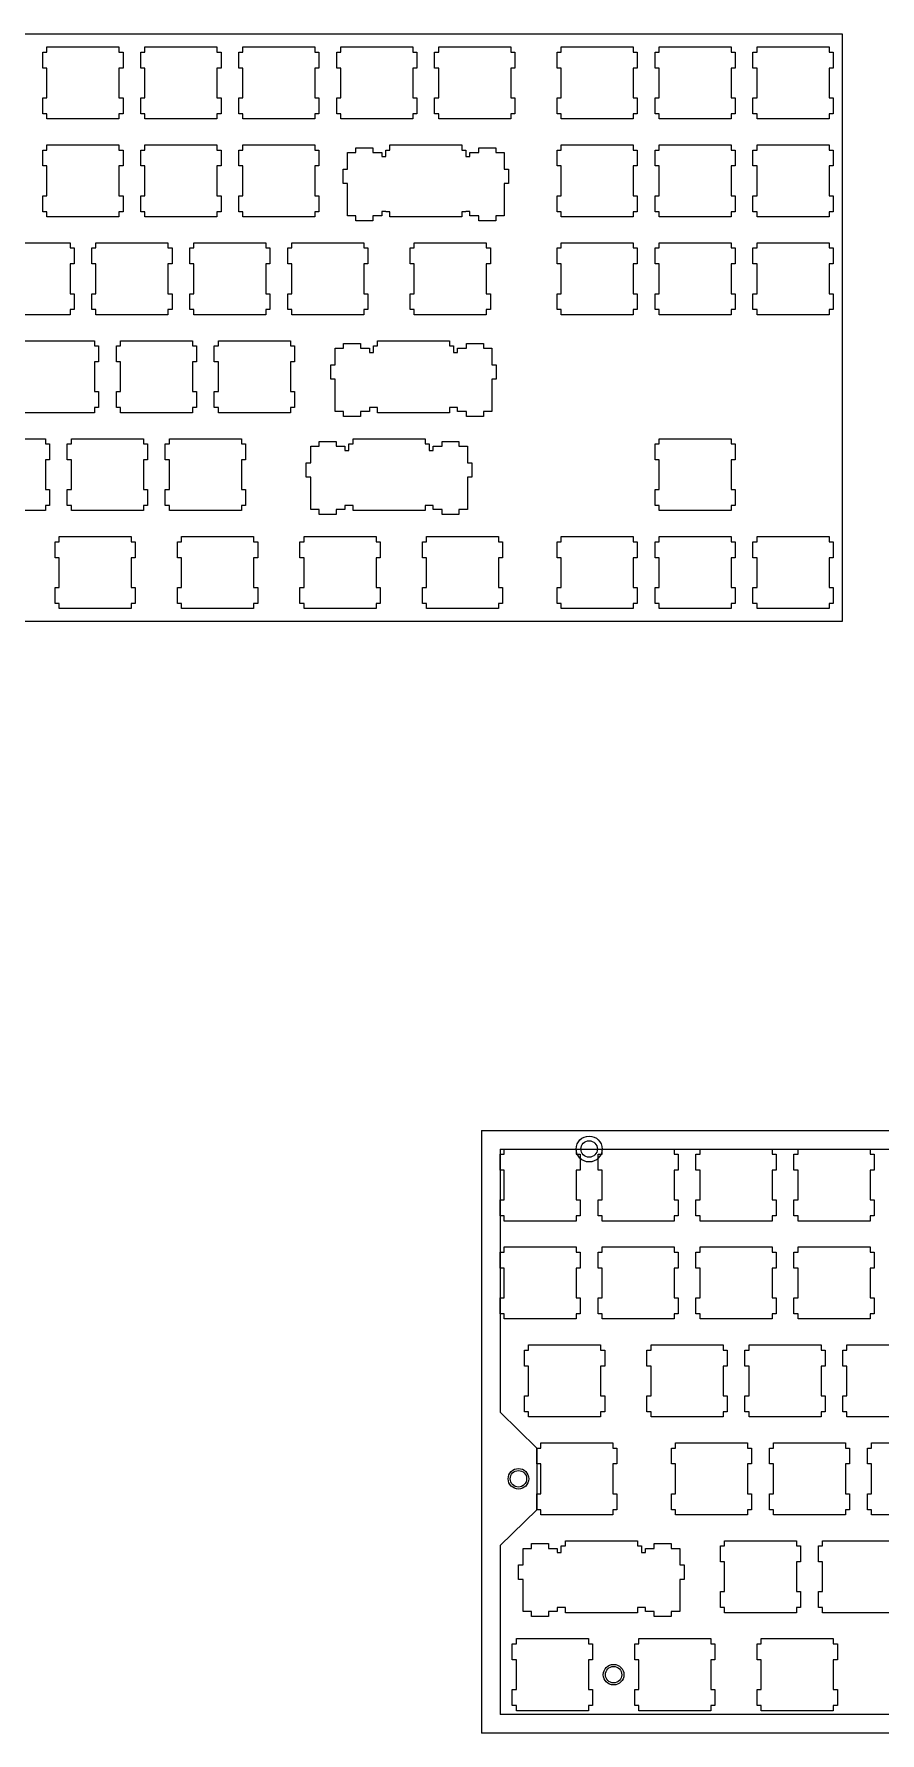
# Model space of a CAD drawing. Extents: x -658 to 1358, y -381 to 599.
# Drawn here: x 707.5 to 872.1, y 0.9 to 331.5 of the extents above; entities that cross this region are included whole.
import ezdxf

# ---------------------------------------------------------------- set-up
doc = ezdxf.new("R2010")
doc.units = 0
doc.header["$MEASUREMENT"] = 0

msp = doc.modelspace()

# ---------------------------------------------------------------- linework, layer by layer
at = {"color": 0}
for p, q in [((517.05, 331.46), (864.71, 331.46)), ((864.71, 331.46), (864.71, 217.16)), ((709.27, 324.83), (709.27, 327.93)), ((709.27, 327.93), (710.07, 327.93)), ((710.07, 327.93), (710.07, 328.93)), ((710.07, 328.93), (724.07, 328.93)), ((724.07, 328.93), (724.07, 327.93)), ((724.07, 327.93), (724.87, 327.93)), ((724.87, 327.93), (724.87, 324.83)), ((728.32, 324.83), (728.32, 327.93)), ((728.32, 327.93), (729.12, 327.93)), ((729.12, 327.93), (729.12, 328.93)), ((729.12, 328.93), (743.12, 328.93)), ((743.12, 328.93), (743.12, 327.93)), ((743.12, 327.93), (743.92, 327.93)), ((743.92, 327.93), (743.92, 324.83)), ((747.37, 324.83), (747.37, 327.93)), ((747.37, 327.93), (748.17, 327.93)), ((748.17, 327.93), (748.17, 328.93)), ((748.17, 328.93), (762.17, 328.93)), ((762.17, 328.93), (762.17, 327.93)), ((762.17, 327.93), (762.97, 327.93)), ((762.97, 327.93), (762.97, 324.83)), ((766.42, 324.83), (766.42, 327.93)), ((766.42, 327.93), (767.22, 327.93)), ((767.22, 327.93), (767.22, 328.93)), ((767.22, 328.93), (781.22, 328.93)), ((781.22, 328.93), (781.22, 327.93)), ((781.22, 327.93), (782.02, 327.93)), ((782.02, 327.93), (782.02, 324.83)), ((785.47, 324.83), (785.47, 327.93)), ((785.47, 327.93), (786.27, 327.93)), ((786.27, 327.93), (786.27, 328.93)), ((786.27, 328.93), (800.27, 328.93)), ((800.27, 328.93), (800.27, 327.93)), ((800.27, 327.93), (801.07, 327.93)), ((801.07, 327.93), (801.07, 324.83)), ((809.28, 324.83), (809.28, 327.93)), ((809.28, 327.93), (810.08, 327.93)), ((810.08, 327.93), (810.08, 328.93)), ((810.08, 328.93), (824.08, 328.93)), ((824.08, 328.93), (824.08, 327.93)), ((824.08, 327.93), (824.88, 327.93)), ((824.88, 327.93), (824.88, 324.83)), ((828.33, 324.83), (828.33, 327.93)), ((828.33, 327.93), (829.13, 327.93)), ((829.13, 327.93), (829.13, 328.93)), ((829.13, 328.93), (843.13, 328.93)), ((843.13, 328.93), (843.13, 327.93)), ((843.13, 327.93), (843.93, 327.93)), ((843.93, 327.93), (843.93, 324.83)), ((847.38, 324.83), (847.38, 327.93)), ((847.38, 327.93), (848.18, 327.93)), ((848.18, 327.93), (848.18, 328.93)), ((848.18, 328.93), (862.18, 328.93)), ((862.18, 328.93), (862.18, 327.93)), ((862.18, 327.93), (862.98, 327.93)), ((862.98, 327.93), (862.98, 324.83)), ((710.07, 324.83), (709.27, 324.83)), ((710.07, 319.03), (710.07, 324.83)), ((724.87, 324.83), (724.07, 324.83)), ((724.07, 324.83), (724.07, 319.03)), ((729.12, 324.83), (728.32, 324.83)), ((729.12, 319.03), (729.12, 324.83)), ((743.92, 324.83), (743.12, 324.83)), ((743.12, 324.83), (743.12, 319.03)), ((748.17, 324.83), (747.37, 324.83)), ((748.17, 319.03), (748.17, 324.83)), ((762.97, 324.83), (762.17, 324.83)), ((762.17, 324.83), (762.17, 319.03)), ((767.22, 324.83), (766.42, 324.83)), ((767.22, 319.03), (767.22, 324.83)), ((782.02, 324.83), (781.22, 324.83)), ((781.22, 324.83), (781.22, 319.03)), ((786.27, 324.83), (785.47, 324.83)), ((786.27, 319.03), (786.27, 324.83)), ((801.07, 324.83), (800.27, 324.83)), ((800.27, 324.83), (800.27, 319.03)), ((810.08, 324.83), (809.28, 324.83)), ((810.08, 319.03), (810.08, 324.83)), ((824.88, 324.83), (824.08, 324.83)), ((824.08, 324.83), (824.08, 319.03)), ((829.13, 324.83), (828.33, 324.83)), ((829.13, 319.03), (829.13, 324.83)), ((843.93, 324.83), (843.13, 324.83)), ((843.13, 324.83), (843.13, 319.03)), ((848.18, 324.83), (847.38, 324.83)), ((848.18, 319.03), (848.18, 324.83)), ((862.98, 324.83), (862.18, 324.83)), ((862.18, 324.83), (862.18, 319.03)), ((709.27, 315.93), (709.27, 319.03)), ((709.27, 319.03), (710.07, 319.03)), ((724.07, 319.03), (724.87, 319.03)), ((724.87, 319.03), (724.87, 315.93)), ((728.32, 315.93), (728.32, 319.03)), ((728.32, 319.03), (729.12, 319.03)), ((743.12, 319.03), (743.92, 319.03)), ((743.92, 319.03), (743.92, 315.93)), ((747.37, 315.93), (747.37, 319.03)), ((747.37, 319.03), (748.17, 319.03)), ((762.17, 319.03), (762.97, 319.03)), ((762.97, 319.03), (762.97, 315.93)), ((766.42, 315.93), (766.42, 319.03)), ((766.42, 319.03), (767.22, 319.03)), ((781.22, 319.03), (782.02, 319.03)), ((782.02, 319.03), (782.02, 315.93)), ((785.47, 315.93), (785.47, 319.03)), ((785.47, 319.03), (786.27, 319.03)), ((800.27, 319.03), (801.07, 319.03)), ((801.07, 319.03), (801.07, 315.93)), ((809.28, 315.93), (809.28, 319.03)), ((809.28, 319.03), (810.08, 319.03)), ((824.08, 319.03), (824.88, 319.03)), ((824.88, 319.03), (824.88, 315.93)), ((828.33, 315.93), (828.33, 319.03)), ((828.33, 319.03), (829.13, 319.03)), ((843.13, 319.03), (843.93, 319.03)), ((843.93, 319.03), (843.93, 315.93)), ((847.38, 315.93), (847.38, 319.03)), ((847.38, 319.03), (848.18, 319.03)), ((862.18, 319.03), (862.98, 319.03)), ((862.98, 319.03), (862.98, 315.93)), ((710.07, 315.93), (709.27, 315.93)), ((710.07, 314.93), (710.07, 315.93)), ((724.07, 314.93), (710.07, 314.93)), ((724.07, 315.93), (724.07, 314.93)), ((724.87, 315.93), (724.07, 315.93)), ((729.12, 315.93), (728.32, 315.93)), ((729.12, 314.93), (729.12, 315.93)), ((743.12, 314.93), (729.12, 314.93)), ((743.12, 315.93), (743.12, 314.93)), ((743.92, 315.93), (743.12, 315.93)), ((748.17, 315.93), (747.37, 315.93)), ((748.17, 314.93), (748.17, 315.93)), ((762.17, 314.93), (748.17, 314.93)), ((762.17, 315.93), (762.17, 314.93)), ((762.97, 315.93), (762.17, 315.93)), ((767.22, 315.93), (766.42, 315.93)), ((767.22, 314.93), (767.22, 315.93)), ((781.22, 314.93), (767.22, 314.93)), ((781.22, 315.93), (781.22, 314.93)), ((782.02, 315.93), (781.22, 315.93)), ((786.27, 315.93), (785.47, 315.93)), ((786.27, 314.93), (786.27, 315.93)), ((800.27, 314.93), (786.27, 314.93)), ((800.27, 315.93), (800.27, 314.93)), ((801.07, 315.93), (800.27, 315.93)), ((810.08, 315.93), (809.28, 315.93)), ((810.08, 314.93), (810.08, 315.93)), ((824.08, 314.93), (810.08, 314.93)), ((824.08, 315.93), (824.08, 314.93)), ((824.88, 315.93), (824.08, 315.93)), ((829.13, 315.93), (828.33, 315.93)), ((829.13, 314.93), (829.13, 315.93)), ((843.13, 314.93), (829.13, 314.93)), ((843.13, 315.93), (843.13, 314.93)), ((843.93, 315.93), (843.13, 315.93)), ((848.18, 315.93), (847.38, 315.93)), ((848.18, 314.93), (848.18, 315.93)), ((862.18, 314.93), (848.18, 314.93)), ((862.18, 315.93), (862.18, 314.93)), ((862.98, 315.93), (862.18, 315.93)), ((709.27, 305.78), (709.27, 308.88)), ((709.27, 308.88), (710.07, 308.88)), ((710.07, 308.88), (710.07, 309.88)), ((710.07, 309.88), (724.07, 309.88)), ((724.07, 309.88), (724.07, 308.88)), ((724.07, 308.88), (724.87, 308.88)), ((724.87, 308.88), (724.87, 305.78)), ((728.32, 305.78), (728.32, 308.88)), ((728.32, 308.88), (729.12, 308.88)), ((729.12, 308.88), (729.12, 309.88)), ((729.12, 309.88), (743.12, 309.88)), ((743.12, 309.88), (743.12, 308.88)), ((743.12, 308.88), (743.92, 308.88)), ((743.92, 308.88), (743.92, 305.78)), ((747.37, 305.78), (747.37, 308.88)), ((747.37, 308.88), (748.17, 308.88)), ((748.17, 308.88), (748.17, 309.88)), ((748.17, 309.88), (762.17, 309.88)), ((762.17, 309.88), (762.17, 308.88)), ((762.17, 308.88), (762.97, 308.88)), ((762.97, 308.88), (762.97, 305.78)), ((768.52, 305.18), (768.52, 308.41)), ((768.52, 308.41), (770.15, 308.41)), ((770.15, 308.41), (770.15, 309.33)), ((770.15, 309.33), (773.45, 309.33)), ((773.45, 309.33), (773.45, 308.41)), ((773.45, 308.41), (775.17, 308.41)), ((775.17, 308.41), (775.17, 307.61)), ((775.17, 307.61), (775.95, 307.61)), ((775.95, 307.61), (775.95, 308.88)), ((775.95, 308.88), (776.74, 308.88)), ((776.74, 308.88), (776.74, 309.88)), ((776.74, 309.88), (790.75, 309.88)), ((790.75, 309.88), (790.75, 308.88)), ((790.75, 308.88), (791.54, 308.88)), ((791.54, 308.88), (791.54, 307.61)), ((791.54, 307.61), (792.32, 307.61)), ((792.32, 307.61), (792.32, 308.41)), ((792.32, 308.41), (794.04, 308.41)), ((794.04, 308.41), (794.04, 309.33)), ((794.04, 309.33), (797.34, 309.33)), ((797.34, 309.33), (797.34, 308.41)), ((797.34, 308.41), (798.97, 308.41)), ((798.97, 308.41), (798.97, 305.18)), ((809.28, 305.78), (809.28, 308.88)), ((809.28, 308.88), (810.08, 308.88)), ((810.08, 308.88), (810.08, 309.88)), ((810.08, 309.88), (824.08, 309.88)), ((824.08, 309.88), (824.08, 308.88)), ((824.08, 308.88), (824.88, 308.88)), ((824.88, 308.88), (824.88, 305.78)), ((828.33, 305.78), (828.33, 308.88)), ((828.33, 308.88), (829.13, 308.88)), ((829.13, 308.88), (829.13, 309.88)), ((829.13, 309.88), (843.13, 309.88)), ((843.13, 309.88), (843.13, 308.88)), ((843.13, 308.88), (843.93, 308.88)), ((843.93, 308.88), (843.93, 305.78)), ((847.38, 305.78), (847.38, 308.88)), ((847.38, 308.88), (848.18, 308.88)), ((848.18, 308.88), (848.18, 309.88)), ((848.18, 309.88), (862.18, 309.88)), ((862.18, 309.88), (862.18, 308.88)), ((862.18, 308.88), (862.98, 308.88)), ((862.98, 308.88), (862.98, 305.78)), ((710.07, 305.78), (709.27, 305.78)), ((710.07, 299.98), (710.07, 305.78)), ((724.87, 305.78), (724.07, 305.78)), ((724.07, 305.78), (724.07, 299.98)), ((729.12, 305.78), (728.32, 305.78)), ((729.12, 299.98), (729.12, 305.78)), ((743.92, 305.78), (743.12, 305.78)), ((743.12, 305.78), (743.12, 299.98)), ((748.17, 305.78), (747.37, 305.78)), ((748.17, 299.98), (748.17, 305.78)), ((762.97, 305.78), (762.17, 305.78)), ((762.17, 305.78), (762.17, 299.98)), ((767.65, 302.38), (767.65, 305.18)), ((767.65, 305.18), (768.52, 305.18)), ((798.97, 305.18), (799.84, 305.18)), ((799.84, 305.18), (799.84, 302.38)), ((810.08, 305.78), (809.28, 305.78)), ((810.08, 299.98), (810.08, 305.78)), ((824.88, 305.78), (824.08, 305.78)), ((824.08, 305.78), (824.08, 299.98)), ((829.13, 305.78), (828.33, 305.78)), ((829.13, 299.98), (829.13, 305.78)), ((843.93, 305.78), (843.13, 305.78)), ((843.13, 305.78), (843.13, 299.98)), ((848.18, 305.78), (847.38, 305.78)), ((848.18, 299.98), (848.18, 305.78)), ((862.98, 305.78), (862.18, 305.78)), ((862.18, 305.78), (862.18, 299.98)), ((768.52, 302.38), (767.65, 302.38)), ((768.52, 296.11), (768.52, 302.38)), ((798.97, 302.38), (798.97, 296.11)), ((799.84, 302.38), (798.97, 302.38)), ((709.27, 296.88), (709.27, 299.98)), ((709.27, 299.98), (710.07, 299.98)), ((724.07, 299.98), (724.87, 299.98)), ((724.87, 299.98), (724.87, 296.88)), ((728.32, 296.88), (728.32, 299.98)), ((728.32, 299.98), (729.12, 299.98)), ((743.12, 299.98), (743.92, 299.98)), ((743.92, 299.98), (743.92, 296.88)), ((747.37, 296.88), (747.37, 299.98)), ((747.37, 299.98), (748.17, 299.98)), ((762.17, 299.98), (762.97, 299.98)), ((762.97, 299.98), (762.97, 296.88)), ((809.28, 296.88), (809.28, 299.98)), ((809.28, 299.98), (810.08, 299.98)), ((824.08, 299.98), (824.88, 299.98)), ((824.88, 299.98), (824.88, 296.88)), ((828.33, 296.88), (828.33, 299.98)), ((828.33, 299.98), (829.13, 299.98)), ((843.13, 299.98), (843.93, 299.98)), ((843.93, 299.98), (843.93, 296.88)), ((847.38, 296.88), (847.38, 299.98)), ((847.38, 299.98), (848.18, 299.98)), ((862.18, 299.98), (862.98, 299.98)), ((862.98, 299.98), (862.98, 296.88)), ((710.07, 296.88), (709.27, 296.88)), ((710.07, 295.88), (710.07, 296.88)), ((724.07, 295.88), (710.07, 295.88)), ((724.07, 296.88), (724.07, 295.88)), ((724.87, 296.88), (724.07, 296.88)), ((729.12, 296.88), (728.32, 296.88)), ((729.12, 295.88), (729.12, 296.88)), ((743.12, 295.88), (729.12, 295.88)), ((743.12, 296.88), (743.12, 295.88)), ((743.92, 296.88), (743.12, 296.88)), ((748.17, 296.88), (747.37, 296.88)), ((748.17, 295.88), (748.17, 296.88)), ((762.17, 295.88), (748.17, 295.88)), ((762.17, 296.88), (762.17, 295.88)), ((762.97, 296.88), (762.17, 296.88)), ((770.15, 296.11), (768.52, 296.11)), ((770.15, 295.13), (770.15, 296.11)), ((773.45, 295.13), (770.15, 295.13)), ((775.17, 296.11), (773.45, 296.11)), ((773.45, 296.11), (773.45, 295.13)), ((775.95, 296.91), (775.17, 296.91)), ((775.17, 296.91), (775.17, 296.11)), ((775.95, 296.88), (775.95, 296.91)), ((776.74, 296.88), (775.95, 296.88)), ((776.74, 295.88), (776.74, 296.88)), ((790.75, 295.88), (776.74, 295.88)), ((791.54, 296.88), (790.75, 296.88)), ((790.75, 296.88), (790.75, 295.88)), ((792.32, 296.91), (791.54, 296.91)), ((791.54, 296.91), (791.54, 296.88)), ((792.32, 296.11), (792.32, 296.91)), ((794.04, 296.11), (792.32, 296.11)), ((794.04, 295.13), (794.04, 296.11)), ((797.34, 295.13), (794.04, 295.13)), ((798.97, 296.11), (797.34, 296.11)), ((797.34, 296.11), (797.34, 295.13)), ((810.08, 296.88), (809.28, 296.88)), ((810.08, 295.88), (810.08, 296.88)), ((824.08, 295.88), (810.08, 295.88)), ((824.08, 296.88), (824.08, 295.88)), ((824.88, 296.88), (824.08, 296.88)), ((829.13, 296.88), (828.33, 296.88)), ((829.13, 295.88), (829.13, 296.88)), ((843.13, 295.88), (829.13, 295.88)), ((843.13, 296.88), (843.13, 295.88)), ((843.93, 296.88), (843.13, 296.88)), ((848.18, 296.88), (847.38, 296.88)), ((848.18, 295.88), (848.18, 296.88)), ((862.18, 295.88), (848.18, 295.88)), ((862.18, 296.88), (862.18, 295.88)), ((862.98, 296.88), (862.18, 296.88)), ((700.54, 290.83), (714.55, 290.83)), ((714.55, 290.83), (714.55, 289.83)), ((714.55, 289.83), (715.34, 289.83)), ((715.34, 289.83), (715.34, 286.73)), ((718.8, 286.73), (718.8, 289.83)), ((718.8, 289.83), (719.59, 289.83)), ((719.59, 289.83), (719.59, 290.83)), ((719.59, 290.83), (733.6, 290.83)), ((733.6, 290.83), (733.6, 289.83)), ((733.6, 289.83), (734.39, 289.83)), ((734.39, 289.83), (734.39, 286.73)), ((737.85, 286.73), (737.85, 289.83)), ((737.85, 289.83), (738.64, 289.83)), ((738.64, 289.83), (738.64, 290.83)), ((738.64, 290.83), (752.65, 290.83)), ((752.65, 290.83), (752.65, 289.83)), ((752.65, 289.83), (753.44, 289.83)), ((753.44, 289.83), (753.44, 286.73)), ((756.9, 286.73), (756.9, 289.83)), ((756.9, 289.83), (757.69, 289.83)), ((757.69, 289.83), (757.69, 290.83)), ((757.69, 290.83), (771.7, 290.83)), ((771.7, 290.83), (771.7, 289.83)), ((771.7, 289.83), (772.49, 289.83)), ((772.49, 289.83), (772.49, 286.73)), ((780.71, 286.73), (780.71, 289.83)), ((780.71, 289.83), (781.51, 289.83)), ((781.51, 289.83), (781.51, 290.83)), ((781.51, 290.83), (795.51, 290.83)), ((795.51, 290.83), (795.51, 289.83)), ((795.51, 289.83), (796.31, 289.83)), ((796.31, 289.83), (796.31, 286.73)), ((809.28, 286.73), (809.28, 289.83)), ((809.28, 289.83), (810.08, 289.83)), ((810.08, 289.83), (810.08, 290.83)), ((810.08, 290.83), (824.08, 290.83)), ((824.08, 290.83), (824.08, 289.83)), ((824.08, 289.83), (824.88, 289.83)), ((824.88, 289.83), (824.88, 286.73)), ((828.33, 286.73), (828.33, 289.83)), ((828.33, 289.83), (829.13, 289.83)), ((829.13, 289.83), (829.13, 290.83)), ((829.13, 290.83), (843.13, 290.83)), ((843.13, 290.83), (843.13, 289.83)), ((843.13, 289.83), (843.93, 289.83)), ((843.93, 289.83), (843.93, 286.73)), ((847.38, 286.73), (847.38, 289.83)), ((847.38, 289.83), (848.18, 289.83)), ((848.18, 289.83), (848.18, 290.83)), ((848.18, 290.83), (862.18, 290.83)), ((862.18, 290.83), (862.18, 289.83)), ((862.18, 289.83), (862.98, 289.83)), ((862.98, 289.83), (862.98, 286.73)), ((715.34, 286.73), (714.55, 286.73)), ((714.55, 286.73), (714.55, 280.93)), ((719.59, 286.73), (718.8, 286.73)), ((719.59, 280.93), (719.59, 286.73)), ((734.39, 286.73), (733.6, 286.73)), ((733.6, 286.73), (733.6, 280.93)), ((738.64, 286.73), (737.85, 286.73)), ((738.64, 280.93), (738.64, 286.73)), ((753.44, 286.73), (752.65, 286.73)), ((752.65, 286.73), (752.65, 280.93)), ((757.69, 286.73), (756.9, 286.73)), ((757.69, 280.93), (757.69, 286.73)), ((772.49, 286.73), (771.7, 286.73)), ((771.7, 286.73), (771.7, 280.93)), ((781.51, 286.73), (780.71, 286.73)), ((781.51, 280.93), (781.51, 286.73)), ((796.31, 286.73), (795.51, 286.73)), ((795.51, 286.73), (795.51, 280.93)), ((810.08, 286.73), (809.28, 286.73)), ((810.08, 280.93), (810.08, 286.73)), ((824.88, 286.73), (824.08, 286.73)), ((824.08, 286.73), (824.08, 280.93)), ((829.13, 286.73), (828.33, 286.73)), ((829.13, 280.93), (829.13, 286.73)), ((843.93, 286.73), (843.13, 286.73)), ((843.13, 286.73), (843.13, 280.93)), ((848.18, 286.73), (847.38, 286.73)), ((848.18, 280.93), (848.18, 286.73)), ((862.98, 286.73), (862.18, 286.73)), ((862.18, 286.73), (862.18, 280.93)), ((714.55, 280.93), (715.34, 280.93)), ((714.55, 277.83), (714.55, 276.83)), ((715.34, 277.83), (714.55, 277.83)), ((715.34, 280.93), (715.34, 277.83)), ((718.8, 277.83), (718.8, 280.93)), ((718.8, 280.93), (719.59, 280.93)), ((719.59, 277.83), (718.8, 277.83)), ((719.59, 276.83), (719.59, 277.83)), ((733.6, 280.93), (734.39, 280.93)), ((733.6, 277.83), (733.6, 276.83)), ((734.39, 277.83), (733.6, 277.83)), ((734.39, 280.93), (734.39, 277.83)), ((737.85, 277.83), (737.85, 280.93)), ((737.85, 280.93), (738.64, 280.93)), ((738.64, 277.83), (737.85, 277.83)), ((738.64, 276.83), (738.64, 277.83)), ((752.65, 280.93), (753.44, 280.93)), ((752.65, 277.83), (752.65, 276.83)), ((753.44, 277.83), (752.65, 277.83)), ((753.44, 280.93), (753.44, 277.83)), ((756.9, 277.83), (756.9, 280.93)), ((756.9, 280.93), (757.69, 280.93)), ((757.69, 277.83), (756.9, 277.83)), ((757.69, 276.83), (757.69, 277.83)), ((771.7, 280.93), (772.49, 280.93)), ((771.7, 277.83), (771.7, 276.83)), ((772.49, 277.83), (771.7, 277.83)), ((772.49, 280.93), (772.49, 277.83)), ((780.71, 277.83), (780.71, 280.93)), ((780.71, 280.93), (781.51, 280.93)), ((781.51, 277.83), (780.71, 277.83)), ((781.51, 276.83), (781.51, 277.83)), ((795.51, 280.93), (796.31, 280.93)), ((795.51, 277.83), (795.51, 276.83)), ((796.31, 277.83), (795.51, 277.83)), ((796.31, 280.93), (796.31, 277.83)), ((809.28, 277.83), (809.28, 280.93)), ((809.28, 280.93), (810.08, 280.93)), ((810.08, 277.83), (809.28, 277.83)), ((810.08, 276.83), (810.08, 277.83)), ((824.08, 280.93), (824.88, 280.93)), ((824.08, 277.83), (824.08, 276.83)), ((824.88, 277.83), (824.08, 277.83)), ((824.88, 280.93), (824.88, 277.83)), ((828.33, 277.83), (828.33, 280.93)), ((828.33, 280.93), (829.13, 280.93)), ((829.13, 277.83), (828.33, 277.83)), ((829.13, 276.83), (829.13, 277.83)), ((843.13, 280.93), (843.93, 280.93)), ((843.13, 277.83), (843.13, 276.83)), ((843.93, 277.83), (843.13, 277.83)), ((843.93, 280.93), (843.93, 277.83)), ((847.38, 277.83), (847.38, 280.93)), ((847.38, 280.93), (848.18, 280.93)), ((848.18, 277.83), (847.38, 277.83)), ((848.18, 276.83), (848.18, 277.83)), ((862.18, 280.93), (862.98, 280.93)), ((862.18, 277.83), (862.18, 276.83)), ((862.98, 277.83), (862.18, 277.83)), ((862.98, 280.93), (862.98, 277.83)), ((714.55, 276.83), (700.54, 276.83)), ((733.6, 276.83), (719.59, 276.83)), ((752.65, 276.83), (738.64, 276.83)), ((771.7, 276.83), (757.69, 276.83)), ((795.51, 276.83), (781.51, 276.83)), ((824.08, 276.83), (810.08, 276.83)), ((843.13, 276.83), (829.13, 276.83)), ((862.18, 276.83), (848.18, 276.83)), ((705.31, 271.78), (719.31, 271.78)), ((719.31, 271.78), (719.31, 270.78)), ((724.36, 270.78), (724.36, 271.78)), ((724.36, 271.78), (738.36, 271.78)), ((738.36, 271.78), (738.36, 270.78)), ((743.41, 270.78), (743.41, 271.78)), ((743.41, 271.78), (757.41, 271.78)), ((757.41, 271.78), (757.41, 270.78)), ((767.76, 270.31), (767.76, 271.23)), ((767.76, 271.23), (771.06, 271.23)), ((771.06, 271.23), (771.06, 270.31)), ((774.36, 270.78), (774.36, 271.78)), ((774.36, 271.78), (788.36, 271.78)), ((788.36, 271.78), (788.36, 270.78)), ((791.66, 270.31), (791.66, 271.23)), ((791.66, 271.23), (794.96, 271.23)), ((794.96, 271.23), (794.96, 270.31)), ((719.31, 270.78), (720.11, 270.78)), ((720.11, 270.78), (720.11, 267.68)), ((723.56, 267.68), (723.56, 270.78)), ((723.56, 270.78), (724.36, 270.78)), ((738.36, 270.78), (739.16, 270.78)), ((739.16, 270.78), (739.16, 267.68)), ((742.61, 267.68), (742.61, 270.78)), ((742.61, 270.78), (743.41, 270.78)), ((757.41, 270.78), (758.21, 270.78)), ((758.21, 270.78), (758.21, 267.68)), ((766.14, 267.08), (766.14, 270.31)), ((766.14, 270.31), (767.76, 270.31)), ((771.06, 270.31), (772.79, 270.31)), ((772.79, 270.31), (772.79, 269.51)), ((772.79, 269.51), (773.56, 269.51)), ((773.56, 269.51), (773.56, 270.78)), ((773.56, 270.78), (774.36, 270.78)), ((788.36, 270.78), (789.16, 270.78)), ((789.16, 270.78), (789.16, 269.51)), ((789.16, 269.51), (789.94, 269.51)), ((789.94, 269.51), (789.94, 270.31)), ((789.94, 270.31), (791.66, 270.31)), ((794.96, 270.31), (796.59, 270.31)), ((796.59, 270.31), (796.59, 267.08)), ((720.11, 267.68), (719.31, 267.68)), ((719.31, 267.68), (719.31, 261.88)), ((724.36, 267.68), (723.56, 267.68)), ((724.36, 261.88), (724.36, 267.68)), ((739.16, 267.68), (738.36, 267.68)), ((738.36, 267.68), (738.36, 261.88)), ((743.41, 267.68), (742.61, 267.68)), ((743.41, 261.88), (743.41, 267.68)), ((758.21, 267.68), (757.41, 267.68)), ((757.41, 267.68), (757.41, 261.88)), ((765.26, 264.28), (765.26, 267.08)), ((765.26, 267.08), (766.14, 267.08)), ((796.59, 267.08), (797.46, 267.08)), ((797.46, 267.08), (797.46, 264.28)), ((719.31, 261.88), (720.11, 261.88)), ((720.11, 261.88), (720.11, 258.78)), ((723.56, 258.78), (723.56, 261.88)), ((723.56, 261.88), (724.36, 261.88)), ((738.36, 261.88), (739.16, 261.88)), ((739.16, 261.88), (739.16, 258.78)), ((742.61, 258.78), (742.61, 261.88)), ((742.61, 261.88), (743.41, 261.88)), ((757.41, 261.88), (758.21, 261.88)), ((758.21, 261.88), (758.21, 258.78)), ((766.14, 264.28), (765.26, 264.28)), ((766.14, 258.01), (766.14, 264.28)), ((796.59, 264.28), (796.59, 258.01)), ((797.46, 264.28), (796.59, 264.28)), ((719.31, 258.78), (719.31, 257.78)), ((720.11, 258.78), (719.31, 258.78)), ((724.36, 258.78), (723.56, 258.78)), ((724.36, 257.78), (724.36, 258.78)), ((738.36, 258.78), (738.36, 257.78)), ((739.16, 258.78), (738.36, 258.78)), ((743.41, 258.78), (742.61, 258.78)), ((743.41, 257.78), (743.41, 258.78)), ((757.41, 258.78), (757.41, 257.78)), ((758.21, 258.78), (757.41, 258.78)), ((767.76, 258.01), (766.14, 258.01)), ((767.76, 257.03), (767.76, 258.01)), ((772.79, 258.01), (771.06, 258.01)), ((771.06, 258.01), (771.06, 257.03)), ((773.56, 258.81), (772.79, 258.81)), ((772.79, 258.81), (772.79, 258.01)), ((773.56, 258.78), (773.56, 258.81)), ((774.36, 258.78), (773.56, 258.78)), ((774.36, 257.78), (774.36, 258.78)), ((789.16, 258.78), (788.36, 258.78)), ((788.36, 258.78), (788.36, 257.78)), ((789.94, 258.81), (789.16, 258.81)), ((789.16, 258.81), (789.16, 258.78)), ((789.94, 258.01), (789.94, 258.81)), ((791.66, 258.01), (789.94, 258.01)), ((791.66, 257.03), (791.66, 258.01)), ((796.59, 258.01), (794.96, 258.01)), ((794.96, 258.01), (794.96, 257.03)), ((719.31, 257.78), (705.31, 257.78)), ((738.36, 257.78), (724.36, 257.78)), ((757.41, 257.78), (743.41, 257.78)), ((771.06, 257.03), (767.76, 257.03)), ((788.36, 257.78), (774.36, 257.78)), ((794.96, 257.03), (791.66, 257.03)), ((695.78, 252.73), (709.78, 252.73)), ((709.78, 252.73), (709.78, 251.73)), ((709.78, 251.73), (710.58, 251.73)), ((710.58, 251.73), (710.58, 248.63)), ((714.03, 248.63), (714.03, 251.73)), ((714.03, 251.73), (714.83, 251.73)), ((714.83, 251.73), (714.83, 252.73)), ((714.83, 252.73), (728.83, 252.73)), ((728.83, 252.73), (728.83, 251.73)), ((728.83, 251.73), (729.63, 251.73)), ((729.63, 251.73), (729.63, 248.63)), ((733.08, 248.63), (733.08, 251.73)), ((733.08, 251.73), (733.88, 251.73)), ((733.88, 251.73), (733.88, 252.73)), ((733.88, 252.73), (747.88, 252.73)), ((747.88, 252.73), (747.88, 251.73)), ((747.88, 251.73), (748.68, 251.73)), ((748.68, 251.73), (748.68, 248.63)), ((761.38, 248.03), (761.38, 251.26)), ((761.38, 251.26), (763, 251.26)), ((763, 251.26), (763, 252.18)), ((763, 252.18), (766.3, 252.18)), ((766.3, 252.18), (766.3, 251.26)), ((766.3, 251.26), (768.03, 251.26)), ((768.03, 251.26), (768.03, 250.46)), ((768.8, 250.46), (768.8, 251.73)), ((768.8, 251.73), (769.6, 251.73)), ((769.6, 251.73), (769.6, 252.73)), ((769.6, 252.73), (783.6, 252.73)), ((783.6, 252.73), (783.6, 251.73)), ((783.6, 251.73), (784.4, 251.73)), ((784.4, 251.73), (784.4, 250.46)), ((785.18, 250.46), (785.18, 251.26)), ((785.18, 251.26), (786.9, 251.26)), ((786.9, 251.26), (786.9, 252.18)), ((786.9, 252.18), (790.2, 252.18)), ((790.2, 252.18), (790.2, 251.26)), ((790.2, 251.26), (791.83, 251.26)), ((791.83, 251.26), (791.83, 248.03)), ((828.33, 248.63), (828.33, 251.73)), ((828.33, 251.73), (829.13, 251.73)), ((829.13, 251.73), (829.13, 252.73)), ((829.13, 252.73), (843.13, 252.73)), ((843.13, 252.73), (843.13, 251.73)), ((843.13, 251.73), (843.93, 251.73)), ((843.93, 251.73), (843.93, 248.63)), ((710.58, 248.63), (709.78, 248.63)), ((709.78, 248.63), (709.78, 242.83)), ((714.83, 248.63), (714.03, 248.63)), ((714.83, 242.83), (714.83, 248.63)), ((729.63, 248.63), (728.83, 248.63)), ((728.83, 248.63), (728.83, 242.83)), ((733.88, 248.63), (733.08, 248.63)), ((733.88, 242.83), (733.88, 248.63)), ((748.68, 248.63), (747.88, 248.63)), ((747.88, 248.63), (747.88, 242.83)), ((760.5, 245.23), (760.5, 248.03)), ((760.5, 248.03), (761.38, 248.03)), ((768.03, 250.46), (768.8, 250.46)), ((784.4, 250.46), (785.18, 250.46)), ((791.83, 248.03), (792.7, 248.03)), ((792.7, 248.03), (792.7, 245.23)), ((829.13, 248.63), (828.33, 248.63)), ((829.13, 242.83), (829.13, 248.63)), ((843.93, 248.63), (843.13, 248.63)), ((843.13, 248.63), (843.13, 242.83)), ((761.38, 245.23), (760.5, 245.23)), ((761.38, 238.96), (761.38, 245.23)), ((791.83, 245.23), (791.83, 238.96)), ((792.7, 245.23), (791.83, 245.23)), ((709.78, 242.83), (710.58, 242.83)), ((710.58, 242.83), (710.58, 239.73)), ((714.03, 239.73), (714.03, 242.83)), ((714.03, 242.83), (714.83, 242.83)), ((728.83, 242.83), (729.63, 242.83)), ((729.63, 242.83), (729.63, 239.73)), ((733.08, 239.73), (733.08, 242.83)), ((733.08, 242.83), (733.88, 242.83)), ((747.88, 242.83), (748.68, 242.83)), ((748.68, 242.83), (748.68, 239.73)), ((828.33, 239.73), (828.33, 242.83)), ((828.33, 242.83), (829.13, 242.83)), ((843.13, 242.83), (843.93, 242.83)), ((843.93, 242.83), (843.93, 239.73)), ((709.78, 238.73), (695.78, 238.73)), ((709.78, 239.73), (709.78, 238.73)), ((710.58, 239.73), (709.78, 239.73)), ((714.83, 239.73), (714.03, 239.73)), ((714.83, 238.73), (714.83, 239.73)), ((728.83, 238.73), (714.83, 238.73)), ((728.83, 239.73), (728.83, 238.73)), ((729.63, 239.73), (728.83, 239.73)), ((733.88, 239.73), (733.08, 239.73)), ((733.88, 238.73), (733.88, 239.73)), ((747.88, 238.73), (733.88, 238.73)), ((747.88, 239.73), (747.88, 238.73)), ((748.68, 239.73), (747.88, 239.73)), ((763, 238.96), (761.38, 238.96)), ((763, 237.98), (763, 238.96)), ((766.3, 237.98), (763, 237.98)), ((768.03, 238.96), (766.3, 238.96)), ((766.3, 238.96), (766.3, 237.98)), ((768.8, 239.76), (768.03, 239.76)), ((768.03, 239.76), (768.03, 238.96)), ((768.8, 239.73), (768.8, 239.76)), ((769.6, 239.73), (768.8, 239.73)), ((769.6, 238.73), (769.6, 239.73)), ((783.6, 238.73), (769.6, 238.73)), ((784.4, 239.73), (783.6, 239.73)), ((783.6, 239.73), (783.6, 238.73)), ((785.18, 239.76), (784.4, 239.76)), ((784.4, 239.76), (784.4, 239.73)), ((785.18, 238.96), (785.18, 239.76)), ((786.9, 238.96), (785.18, 238.96)), ((786.9, 237.98), (786.9, 238.96)), ((790.2, 237.98), (786.9, 237.98)), ((791.83, 238.96), (790.2, 238.96)), ((790.2, 238.96), (790.2, 237.98)), ((829.13, 239.73), (828.33, 239.73)), ((829.13, 238.73), (829.13, 239.73)), ((843.13, 238.73), (829.13, 238.73)), ((843.13, 239.73), (843.13, 238.73)), ((843.93, 239.73), (843.13, 239.73)), ((711.65, 229.58), (711.65, 232.68)), ((711.65, 232.68), (712.45, 232.68)), ((712.45, 232.68), (712.45, 233.68)), ((712.45, 233.68), (726.45, 233.68)), ((726.45, 233.68), (726.45, 232.68)), ((726.45, 232.68), (727.25, 232.68)), ((727.25, 232.68), (727.25, 229.58)), ((735.46, 229.58), (735.46, 232.68)), ((735.46, 232.68), (736.26, 232.68)), ((736.26, 232.68), (736.26, 233.68)), ((736.26, 233.68), (750.26, 233.68)), ((750.26, 233.68), (750.26, 232.68)), ((750.26, 232.68), (751.06, 232.68)), ((751.06, 232.68), (751.06, 229.58)), ((759.28, 229.58), (759.28, 232.68)), ((759.28, 232.68), (760.08, 232.68)), ((760.08, 232.68), (760.08, 233.68)), ((760.08, 233.68), (774.08, 233.68)), ((774.08, 233.68), (774.08, 232.68)), ((774.08, 232.68), (774.88, 232.68)), ((774.88, 232.68), (774.88, 229.58)), ((783.09, 229.58), (783.09, 232.68)), ((783.09, 232.68), (783.89, 232.68)), ((783.89, 232.68), (783.89, 233.68)), ((783.89, 233.68), (797.89, 233.68)), ((797.89, 233.68), (797.89, 232.68)), ((797.89, 232.68), (798.69, 232.68)), ((798.69, 232.68), (798.69, 229.58)), ((809.28, 229.58), (809.28, 232.68)), ((809.28, 232.68), (810.08, 232.68)), ((810.08, 232.68), (810.08, 233.68)), ((810.08, 233.68), (824.08, 233.68)), ((824.08, 233.68), (824.08, 232.68)), ((824.08, 232.68), (824.88, 232.68)), ((824.88, 232.68), (824.88, 229.58)), ((828.33, 229.58), (828.33, 232.68)), ((828.33, 232.68), (829.13, 232.68)), ((829.13, 232.68), (829.13, 233.68)), ((829.13, 233.68), (843.13, 233.68)), ((843.13, 233.68), (843.13, 232.68)), ((843.13, 232.68), (843.93, 232.68)), ((843.93, 232.68), (843.93, 229.58)), ((847.38, 229.58), (847.38, 232.68)), ((847.38, 232.68), (848.18, 232.68)), ((848.18, 232.68), (848.18, 233.68)), ((848.18, 233.68), (862.18, 233.68)), ((862.18, 233.68), (862.18, 232.68)), ((862.18, 232.68), (862.98, 232.68)), ((862.98, 232.68), (862.98, 229.58)), ((712.45, 229.58), (711.65, 229.58)), ((712.45, 223.78), (712.45, 229.58)), ((727.25, 229.58), (726.45, 229.58)), ((726.45, 229.58), (726.45, 223.78)), ((736.26, 229.58), (735.46, 229.58)), ((736.26, 223.78), (736.26, 229.58)), ((751.06, 229.58), (750.26, 229.58)), ((750.26, 229.58), (750.26, 223.78)), ((760.08, 229.58), (759.28, 229.58)), ((760.08, 223.78), (760.08, 229.58)), ((774.88, 229.58), (774.08, 229.58)), ((774.08, 229.58), (774.08, 223.78)), ((783.89, 229.58), (783.09, 229.58)), ((783.89, 223.78), (783.89, 229.58)), ((798.69, 229.58), (797.89, 229.58)), ((797.89, 229.58), (797.89, 223.78)), ((810.08, 229.58), (809.28, 229.58)), ((810.08, 223.78), (810.08, 229.58)), ((824.88, 229.58), (824.08, 229.58)), ((824.08, 229.58), (824.08, 223.78)), ((829.13, 229.58), (828.33, 229.58)), ((829.13, 223.78), (829.13, 229.58)), ((843.93, 229.58), (843.13, 229.58)), ((843.13, 229.58), (843.13, 223.78)), ((848.18, 229.58), (847.38, 229.58)), ((848.18, 223.78), (848.18, 229.58)), ((862.98, 229.58), (862.18, 229.58)), ((862.18, 229.58), (862.18, 223.78)), ((711.65, 220.68), (711.65, 223.78)), ((711.65, 223.78), (712.45, 223.78)), ((726.45, 223.78), (727.25, 223.78)), ((727.25, 223.78), (727.25, 220.68)), ((735.46, 220.68), (735.46, 223.78)), ((735.46, 223.78), (736.26, 223.78)), ((750.26, 223.78), (751.06, 223.78)), ((751.06, 223.78), (751.06, 220.68)), ((759.28, 220.68), (759.28, 223.78)), ((759.28, 223.78), (760.08, 223.78)), ((774.08, 223.78), (774.88, 223.78)), ((774.88, 223.78), (774.88, 220.68)), ((783.09, 220.68), (783.09, 223.78)), ((783.09, 223.78), (783.89, 223.78)), ((797.89, 223.78), (798.69, 223.78)), ((798.69, 223.78), (798.69, 220.68)), ((809.28, 220.68), (809.28, 223.78)), ((809.28, 223.78), (810.08, 223.78)), ((824.08, 223.78), (824.88, 223.78)), ((824.88, 223.78), (824.88, 220.68)), ((828.33, 220.68), (828.33, 223.78)), ((828.33, 223.78), (829.13, 223.78)), ((843.13, 223.78), (843.93, 223.78)), ((843.93, 223.78), (843.93, 220.68)), ((847.38, 220.68), (847.38, 223.78)), ((847.38, 223.78), (848.18, 223.78)), ((862.18, 223.78), (862.98, 223.78)), ((862.98, 223.78), (862.98, 220.68)), ((712.45, 220.68), (711.65, 220.68)), ((712.45, 219.68), (712.45, 220.68)), ((726.45, 219.68), (712.45, 219.68)), ((726.45, 220.68), (726.45, 219.68)), ((727.25, 220.68), (726.45, 220.68)), ((736.26, 220.68), (735.46, 220.68)), ((736.26, 219.68), (736.26, 220.68)), ((750.26, 219.68), (736.26, 219.68)), ((750.26, 220.68), (750.26, 219.68)), ((751.06, 220.68), (750.26, 220.68)), ((760.08, 220.68), (759.28, 220.68)), ((760.08, 219.68), (760.08, 220.68)), ((774.08, 219.68), (760.08, 219.68)), ((774.08, 220.68), (774.08, 219.68)), ((774.88, 220.68), (774.08, 220.68)), ((783.89, 220.68), (783.09, 220.68)), ((783.89, 219.68), (783.89, 220.68)), ((797.89, 219.68), (783.89, 219.68)), ((797.89, 220.68), (797.89, 219.68)), ((798.69, 220.68), (797.89, 220.68)), ((810.08, 220.68), (809.28, 220.68)), ((810.08, 219.68), (810.08, 220.68)), ((824.08, 219.68), (810.08, 219.68)), ((824.08, 220.68), (824.08, 219.68)), ((824.88, 220.68), (824.08, 220.68)), ((829.13, 220.68), (828.33, 220.68)), ((829.13, 219.68), (829.13, 220.68)), ((843.13, 219.68), (829.13, 219.68)), ((843.13, 220.68), (843.13, 219.68)), ((843.93, 220.68), (843.13, 220.68)), ((848.18, 220.68), (847.38, 220.68)), ((848.18, 219.68), (848.18, 220.68)), ((862.18, 219.68), (848.18, 219.68)), ((862.18, 220.68), (862.18, 219.68)), ((862.98, 220.68), (862.18, 220.68)), ((864.71, 217.16), (517.05, 217.16)), ((798.19, 110.43), (798.19, 113.53)), ((798.19, 113.53), (798.99, 113.53)), ((798.99, 113.53), (798.99, 114.54)), ((798.99, 114.54), (812.99, 114.54)), ((812.99, 114.54), (812.99, 113.53)), ((812.99, 113.53), (813.79, 113.53)), ((813.79, 113.53), (813.79, 110.43)), ((817.24, 110.43), (817.24, 113.53)), ((817.24, 113.53), (818.04, 113.53)), ((818.04, 113.53), (818.04, 114.54)), ((818.04, 114.54), (832.04, 114.54)), ((832.04, 114.54), (832.04, 113.53)), ((832.04, 113.53), (832.84, 113.53)), ((832.84, 113.53), (832.84, 110.43)), ((836.29, 110.43), (836.29, 113.53)), ((836.29, 113.53), (837.09, 113.53)), ((837.09, 113.53), (837.09, 114.54)), ((837.09, 114.54), (851.09, 114.54)), ((851.09, 114.54), (851.09, 113.53)), ((851.09, 113.53), (851.89, 113.53)), ((851.89, 113.53), (851.89, 110.43)), ((855.34, 110.43), (855.34, 113.53)), ((855.34, 113.53), (856.14, 113.53)), ((856.14, 113.53), (856.14, 114.54)), ((856.14, 114.54), (870.14, 114.54)), ((870.14, 114.54), (870.14, 113.53)), ((870.14, 113.53), (870.94, 113.53)), ((870.94, 113.53), (870.94, 110.43)), ((798.99, 110.43), (798.19, 110.43)), ((798.99, 104.64), (798.99, 110.43)), ((813.79, 110.43), (812.99, 110.43)), ((812.99, 110.43), (812.99, 104.64)), ((818.04, 110.43), (817.24, 110.43)), ((818.04, 104.64), (818.04, 110.43)), ((832.84, 110.43), (832.04, 110.43)), ((832.04, 110.43), (832.04, 104.64)), ((837.09, 110.43), (836.29, 110.43)), ((837.09, 104.64), (837.09, 110.43)), ((851.89, 110.43), (851.09, 110.43)), ((851.09, 110.43), (851.09, 104.64)), ((856.14, 110.43), (855.34, 110.43)), ((856.14, 104.64), (856.14, 110.43)), ((870.94, 110.43), (870.14, 110.43)), ((870.14, 110.43), (870.14, 104.64)), ((798.19, 101.53), (798.19, 104.64)), ((798.19, 104.64), (798.99, 104.64)), ((812.99, 104.64), (813.79, 104.64)), ((813.79, 104.64), (813.79, 101.53)), ((817.24, 101.53), (817.24, 104.64)), ((817.24, 104.64), (818.04, 104.64)), ((832.04, 104.64), (832.84, 104.64)), ((832.84, 104.64), (832.84, 101.53)), ((836.29, 101.53), (836.29, 104.64)), ((836.29, 104.64), (837.09, 104.64)), ((851.09, 104.64), (851.89, 104.64)), ((851.89, 104.64), (851.89, 101.53)), ((855.34, 101.53), (855.34, 104.64)), ((855.34, 104.64), (856.14, 104.64)), ((870.14, 104.64), (870.94, 104.64)), ((870.94, 104.64), (870.94, 101.53)), ((798.99, 101.53), (798.19, 101.53)), ((798.99, 100.53), (798.99, 101.53)), ((812.99, 100.53), (798.99, 100.53)), ((812.99, 101.53), (812.99, 100.53)), ((813.79, 101.53), (812.99, 101.53)), ((818.04, 101.53), (817.24, 101.53)), ((818.04, 100.53), (818.04, 101.53)), ((832.04, 100.53), (818.04, 100.53)), ((832.04, 101.53), (832.04, 100.53)), ((832.84, 101.53), (832.04, 101.53)), ((837.09, 101.53), (836.29, 101.53)), ((837.09, 100.53), (837.09, 101.53)), ((851.09, 100.53), (837.09, 100.53)), ((851.09, 101.53), (851.09, 100.53)), ((851.89, 101.53), (851.09, 101.53)), ((856.14, 101.53), (855.34, 101.53)), ((856.14, 100.53), (856.14, 101.53)), ((870.14, 100.53), (856.14, 100.53)), ((870.14, 101.53), (870.14, 100.53)), ((870.94, 101.53), (870.14, 101.53)), ((798.19, 91.38), (798.19, 94.48)), ((798.19, 94.48), (798.99, 94.48)), ((798.99, 94.48), (798.99, 95.49)), ((798.99, 95.49), (812.99, 95.49)), ((812.99, 95.49), (812.99, 94.48)), ((812.99, 94.48), (813.79, 94.48)), ((813.79, 94.48), (813.79, 91.38)), ((817.24, 91.38), (817.24, 94.48)), ((817.24, 94.48), (818.04, 94.48)), ((818.04, 94.48), (818.04, 95.49)), ((818.04, 95.49), (832.04, 95.49)), ((832.04, 95.49), (832.04, 94.48)), ((832.04, 94.48), (832.84, 94.48)), ((832.84, 94.48), (832.84, 91.38)), ((836.29, 91.38), (836.29, 94.48)), ((836.29, 94.48), (837.09, 94.48)), ((837.09, 94.48), (837.09, 95.49)), ((837.09, 95.49), (851.09, 95.49)), ((851.09, 95.49), (851.09, 94.48)), ((851.09, 94.48), (851.89, 94.48)), ((851.89, 94.48), (851.89, 91.38)), ((855.34, 91.38), (855.34, 94.48)), ((855.34, 94.48), (856.14, 94.48)), ((856.14, 94.48), (856.14, 95.49)), ((856.14, 95.49), (870.14, 95.49)), ((870.14, 95.49), (870.14, 94.48)), ((870.14, 94.48), (870.94, 94.48)), ((870.94, 94.48), (870.94, 91.38)), ((798.99, 91.38), (798.19, 91.38)), ((798.99, 85.59), (798.99, 91.38)), ((813.79, 91.38), (812.99, 91.38)), ((812.99, 91.38), (812.99, 85.59)), ((818.04, 91.38), (817.24, 91.38)), ((818.04, 85.59), (818.04, 91.38)), ((832.84, 91.38), (832.04, 91.38)), ((832.04, 91.38), (832.04, 85.59)), ((837.09, 91.38), (836.29, 91.38)), ((837.09, 85.59), (837.09, 91.38)), ((851.89, 91.38), (851.09, 91.38)), ((851.09, 91.38), (851.09, 85.59)), ((856.14, 91.38), (855.34, 91.38)), ((856.14, 85.59), (856.14, 91.38)), ((870.94, 91.38), (870.14, 91.38)), ((870.14, 91.38), (870.14, 85.59)), ((798.19, 82.48), (798.19, 85.59)), ((798.19, 85.59), (798.99, 85.59)), ((812.99, 85.59), (813.79, 85.59)), ((813.79, 85.59), (813.79, 82.48)), ((817.24, 82.48), (817.24, 85.59)), ((817.24, 85.59), (818.04, 85.59)), ((832.04, 85.59), (832.84, 85.59)), ((832.84, 85.59), (832.84, 82.48)), ((836.29, 82.48), (836.29, 85.59)), ((836.29, 85.59), (837.09, 85.59)), ((851.09, 85.59), (851.89, 85.59)), ((851.89, 85.59), (851.89, 82.48)), ((855.34, 82.48), (855.34, 85.59)), ((855.34, 85.59), (856.14, 85.59)), ((870.14, 85.59), (870.94, 85.59)), ((870.94, 85.59), (870.94, 82.48)), ((798.99, 82.48), (798.19, 82.48)), ((798.99, 81.48), (798.99, 82.48)), ((812.99, 81.48), (798.99, 81.48)), ((812.99, 82.48), (812.99, 81.48)), ((813.79, 82.48), (812.99, 82.48)), ((818.04, 82.48), (817.24, 82.48)), ((818.04, 81.48), (818.04, 82.48)), ((832.04, 81.48), (818.04, 81.48)), ((832.04, 82.48), (832.04, 81.48)), ((832.84, 82.48), (832.04, 82.48)), ((837.09, 82.48), (836.29, 82.48)), ((837.09, 81.48), (837.09, 82.48)), ((851.09, 81.48), (837.09, 81.48)), ((851.09, 82.48), (851.09, 81.48)), ((851.89, 82.48), (851.09, 82.48)), ((856.14, 82.48), (855.34, 82.48)), ((856.14, 81.48), (856.14, 82.48)), ((870.14, 81.48), (856.14, 81.48)), ((870.14, 82.48), (870.14, 81.48)), ((870.94, 82.48), (870.14, 82.48)), ((803.75, 75.43), (803.75, 76.44)), ((803.75, 76.44), (817.75, 76.44)), ((817.75, 76.44), (817.75, 75.43)), ((827.56, 75.43), (827.56, 76.44)), ((827.56, 76.44), (841.56, 76.44)), ((841.56, 76.44), (841.56, 75.43)), ((846.61, 75.43), (846.61, 76.44)), ((846.61, 76.44), (860.61, 76.44)), ((860.61, 76.44), (860.61, 75.43)), ((865.66, 75.43), (865.66, 76.44)), ((865.66, 76.44), (879.66, 76.44)), ((802.95, 72.33), (802.95, 75.43)), ((802.95, 75.43), (803.75, 75.43)), ((817.75, 75.43), (818.55, 75.43)), ((818.55, 75.43), (818.55, 72.33)), ((826.76, 72.33), (826.76, 75.43)), ((826.76, 75.43), (827.56, 75.43)), ((841.56, 75.43), (842.36, 75.43)), ((842.36, 75.43), (842.36, 72.33)), ((845.81, 72.33), (845.81, 75.43)), ((845.81, 75.43), (846.61, 75.43)), ((860.61, 75.43), (861.41, 75.43)), ((861.41, 75.43), (861.41, 72.33)), ((864.86, 72.33), (864.86, 75.43)), ((864.86, 75.43), (865.66, 75.43)), ((803.75, 72.33), (802.95, 72.33)), ((803.75, 66.54), (803.75, 72.33)), ((818.55, 72.33), (817.75, 72.33)), ((817.75, 72.33), (817.75, 66.54)), ((827.56, 72.33), (826.76, 72.33)), ((827.56, 66.54), (827.56, 72.33)), ((842.36, 72.33), (841.56, 72.33)), ((841.56, 72.33), (841.56, 66.54)), ((846.61, 72.33), (845.81, 72.33)), ((846.61, 66.54), (846.61, 72.33)), ((861.41, 72.33), (860.61, 72.33)), ((860.61, 72.33), (860.61, 66.54)), ((865.66, 72.33), (864.86, 72.33)), ((865.66, 66.54), (865.66, 72.33)), ((802.95, 63.43), (802.95, 66.54)), ((802.95, 66.54), (803.75, 66.54)), ((817.75, 66.54), (818.55, 66.54)), ((818.55, 66.54), (818.55, 63.43)), ((826.76, 63.43), (826.76, 66.54)), ((826.76, 66.54), (827.56, 66.54)), ((841.56, 66.54), (842.36, 66.54)), ((842.36, 66.54), (842.36, 63.43)), ((845.81, 63.43), (845.81, 66.54)), ((845.81, 66.54), (846.61, 66.54)), ((860.61, 66.54), (861.41, 66.54)), ((861.41, 66.54), (861.41, 63.43)), ((864.86, 63.43), (864.86, 66.54)), ((864.86, 66.54), (865.66, 66.54)), ((803.75, 63.43), (802.95, 63.43)), ((803.75, 62.43), (803.75, 63.43)), ((817.75, 63.43), (817.75, 62.43)), ((818.55, 63.43), (817.75, 63.43)), ((827.56, 63.43), (826.76, 63.43)), ((827.56, 62.43), (827.56, 63.43)), ((841.56, 63.43), (841.56, 62.43)), ((842.36, 63.43), (841.56, 63.43)), ((846.61, 63.43), (845.81, 63.43)), ((846.61, 62.43), (846.61, 63.43)), ((860.61, 63.43), (860.61, 62.43)), ((861.41, 63.43), (860.61, 63.43)), ((865.66, 63.43), (864.86, 63.43)), ((865.66, 62.43), (865.66, 63.43)), ((817.75, 62.43), (803.75, 62.43)), ((841.56, 62.43), (827.56, 62.43)), ((860.61, 62.43), (846.61, 62.43)), ((879.66, 62.43), (865.66, 62.43)), ((805.33, 53.28), (805.33, 56.38)), ((805.33, 56.38), (806.13, 56.38)), ((806.13, 56.38), (806.13, 57.39)), ((806.13, 57.39), (820.13, 57.39)), ((820.13, 57.39), (820.13, 56.38)), ((820.13, 56.38), (820.93, 56.38)), ((820.93, 56.38), (820.93, 53.28)), ((831.52, 53.28), (831.52, 56.38)), ((831.52, 56.38), (832.32, 56.38)), ((832.32, 56.38), (832.32, 57.39)), ((832.32, 57.39), (846.32, 57.39)), ((846.32, 57.39), (846.32, 56.38)), ((846.32, 56.38), (847.12, 56.38)), ((847.12, 56.38), (847.12, 53.28)), ((850.57, 53.28), (850.57, 56.38)), ((850.57, 56.38), (851.37, 56.38)), ((851.37, 56.38), (851.37, 57.39)), ((851.37, 57.39), (865.37, 57.39)), ((865.37, 57.39), (865.37, 56.38)), ((865.37, 56.38), (866.17, 56.38)), ((866.17, 56.38), (866.17, 53.28)), ((869.62, 53.28), (869.62, 56.38)), ((869.62, 56.38), (870.42, 56.38)), ((870.42, 56.38), (870.42, 57.39)), ((870.42, 57.39), (884.42, 57.39)), ((806.13, 53.28), (805.33, 53.28)), ((806.13, 47.49), (806.13, 53.28)), ((820.93, 53.28), (820.13, 53.28)), ((820.13, 53.28), (820.13, 47.49)), ((832.32, 53.28), (831.52, 53.28)), ((832.32, 47.49), (832.32, 53.28)), ((847.12, 53.28), (846.32, 53.28)), ((846.32, 53.28), (846.32, 47.49)), ((851.37, 53.28), (850.57, 53.28)), ((851.37, 47.49), (851.37, 53.28)), ((866.17, 53.28), (865.37, 53.28)), ((865.37, 53.28), (865.37, 47.49)), ((870.42, 53.28), (869.62, 53.28)), ((870.42, 47.49), (870.42, 53.28)), ((805.33, 44.38), (805.33, 47.49)), ((805.33, 47.49), (806.13, 47.49)), ((820.13, 47.49), (820.93, 47.49)), ((820.93, 47.49), (820.93, 44.38)), ((831.52, 44.38), (831.52, 47.49)), ((831.52, 47.49), (832.32, 47.49)), ((846.32, 47.49), (847.12, 47.49)), ((847.12, 47.49), (847.12, 44.38)), ((850.57, 44.38), (850.57, 47.49)), ((850.57, 47.49), (851.37, 47.49)), ((865.37, 47.49), (866.17, 47.49)), ((866.17, 47.49), (866.17, 44.38)), ((869.62, 44.38), (869.62, 47.49)), ((869.62, 47.49), (870.42, 47.49)), ((806.13, 44.38), (805.33, 44.38)), ((806.13, 43.38), (806.13, 44.38)), ((820.13, 43.38), (806.13, 43.38)), ((820.13, 44.38), (820.13, 43.38)), ((820.93, 44.38), (820.13, 44.38)), ((832.32, 44.38), (831.52, 44.38)), ((832.32, 43.38), (832.32, 44.38)), ((846.32, 43.38), (832.32, 43.38)), ((846.32, 44.38), (846.32, 43.38)), ((847.12, 44.38), (846.32, 44.38)), ((851.37, 44.38), (850.57, 44.38)), ((851.37, 43.38), (851.37, 44.38)), ((865.37, 43.38), (851.37, 43.38)), ((865.37, 44.38), (865.37, 43.38)), ((866.17, 44.38), (865.37, 44.38)), ((870.42, 44.38), (869.62, 44.38)), ((870.42, 43.38), (870.42, 44.38)), ((884.42, 43.38), (870.42, 43.38)), ((802.67, 33.63), (802.67, 36.86)), ((802.67, 36.86), (804.29, 36.86)), ((804.29, 36.86), (804.29, 37.79)), ((804.29, 37.79), (807.59, 37.79)), ((807.59, 37.79), (807.59, 36.86)), ((807.59, 36.86), (809.32, 36.86)), ((809.32, 36.86), (809.32, 36.06)), ((810.09, 36.06), (810.09, 37.33)), ((810.09, 37.33), (810.89, 37.33)), ((810.89, 37.33), (810.89, 38.34)), ((810.89, 38.34), (824.89, 38.34)), ((824.89, 38.34), (824.89, 37.33)), ((824.89, 37.33), (825.69, 37.33)), ((825.69, 37.33), (825.69, 36.06)), ((826.47, 36.06), (826.47, 36.86)), ((826.47, 36.86), (828.19, 36.86)), ((828.19, 36.86), (828.19, 37.79)), ((828.19, 37.79), (831.49, 37.79)), ((831.49, 37.79), (831.49, 36.86)), ((831.49, 36.86), (833.12, 36.86)), ((833.12, 36.86), (833.12, 33.63)), ((841.05, 34.23), (841.05, 37.33)), ((841.05, 37.33), (841.85, 37.33)), ((841.85, 37.33), (841.85, 38.34)), ((841.85, 38.34), (855.85, 38.34)), ((855.85, 38.34), (855.85, 37.33)), ((855.85, 37.33), (856.65, 37.33)), ((856.65, 37.33), (856.65, 34.23)), ((860.1, 34.23), (860.1, 37.33)), ((860.1, 37.33), (860.9, 37.33)), ((860.9, 37.33), (860.9, 38.34)), ((860.9, 38.34), (874.9, 38.34)), ((801.79, 30.83), (801.79, 33.63)), ((801.79, 33.63), (802.67, 33.63)), ((809.32, 36.06), (810.09, 36.06)), ((825.69, 36.06), (826.47, 36.06)), ((833.12, 33.63), (833.99, 33.63)), ((833.99, 33.63), (833.99, 30.83)), ((841.85, 34.23), (841.05, 34.23)), ((841.85, 28.44), (841.85, 34.23)), ((856.65, 34.23), (855.85, 34.23)), ((855.85, 34.23), (855.85, 28.44)), ((860.9, 34.23), (860.1, 34.23)), ((860.9, 28.44), (860.9, 34.23)), ((802.67, 30.83), (801.79, 30.83)), ((802.67, 24.56), (802.67, 30.83)), ((833.12, 30.83), (833.12, 24.56)), ((833.99, 30.83), (833.12, 30.83)), ((841.05, 25.33), (841.05, 28.44)), ((841.05, 28.44), (841.85, 28.44)), ((855.85, 28.44), (856.65, 28.44)), ((856.65, 28.44), (856.65, 25.33)), ((860.1, 25.33), (860.1, 28.44)), ((860.1, 28.44), (860.9, 28.44)), ((804.29, 24.56), (802.67, 24.56)), ((804.29, 23.58), (804.29, 24.56)), ((807.59, 23.58), (804.29, 23.58)), ((809.32, 24.56), (807.59, 24.56)), ((807.59, 24.56), (807.59, 23.58)), ((810.09, 25.37), (809.32, 25.37)), ((809.32, 25.37), (809.32, 24.56)), ((810.09, 25.33), (810.09, 25.37)), ((810.89, 25.33), (810.09, 25.33)), ((810.89, 24.33), (810.89, 25.33)), ((824.89, 24.33), (810.89, 24.33)), ((825.69, 25.33), (824.89, 25.33)), ((824.89, 25.33), (824.89, 24.33)), ((826.47, 25.37), (825.69, 25.37)), ((825.69, 25.37), (825.69, 25.33)), ((826.47, 24.56), (826.47, 25.37)), ((828.19, 24.56), (826.47, 24.56)), ((828.19, 23.58), (828.19, 24.56)), ((831.49, 23.58), (828.19, 23.58)), ((833.12, 24.56), (831.49, 24.56)), ((831.49, 24.56), (831.49, 23.58)), ((841.85, 25.33), (841.05, 25.33)), ((841.85, 24.33), (841.85, 25.33)), ((855.85, 24.33), (841.85, 24.33)), ((855.85, 25.33), (855.85, 24.33)), ((856.65, 25.33), (855.85, 25.33)), ((860.9, 25.33), (860.1, 25.33)), ((860.9, 24.33), (860.9, 25.33)), ((874.9, 24.33), (860.9, 24.33)), ((800.57, 15.18), (800.57, 18.28)), ((800.57, 18.28), (801.37, 18.28)), ((801.37, 18.28), (801.37, 19.29)), ((801.37, 19.29), (815.37, 19.29)), ((815.37, 19.29), (815.37, 18.28)), ((815.37, 18.28), (816.17, 18.28)), ((816.17, 18.28), (816.17, 15.18)), ((824.38, 15.18), (824.38, 18.28)), ((824.38, 18.28), (825.18, 18.28)), ((825.18, 18.28), (825.18, 19.29)), ((825.18, 19.29), (839.18, 19.29)), ((839.18, 19.29), (839.18, 18.28)), ((839.18, 18.28), (839.98, 18.28)), ((839.98, 18.28), (839.98, 15.18)), ((848.19, 15.18), (848.19, 18.28)), ((848.19, 18.28), (848.99, 18.28)), ((848.99, 18.28), (848.99, 19.29)), ((848.99, 19.29), (862.99, 19.29)), ((862.99, 19.29), (862.99, 18.28)), ((862.99, 18.28), (863.79, 18.28)), ((863.79, 18.28), (863.79, 15.18)), ((801.37, 15.18), (800.57, 15.18)), ((801.37, 9.39), (801.37, 15.18)), ((816.17, 15.18), (815.37, 15.18)), ((815.37, 15.18), (815.37, 9.39)), ((825.18, 15.18), (824.38, 15.18)), ((825.18, 9.39), (825.18, 15.18)), ((839.98, 15.18), (839.18, 15.18)), ((839.18, 15.18), (839.18, 9.39)), ((848.99, 15.18), (848.19, 15.18)), ((848.99, 9.39), (848.99, 15.18)), ((863.79, 15.18), (862.99, 15.18)), ((862.99, 15.18), (862.99, 9.39)), ((800.57, 6.28), (800.57, 9.39)), ((800.57, 9.39), (801.37, 9.39)), ((815.37, 9.39), (816.17, 9.39)), ((816.17, 9.39), (816.17, 6.28)), ((824.38, 6.28), (824.38, 9.39)), ((824.38, 9.39), (825.18, 9.39)), ((839.18, 9.39), (839.98, 9.39)), ((839.98, 9.39), (839.98, 6.28)), ((848.19, 6.28), (848.19, 9.39)), ((848.19, 9.39), (848.99, 9.39)), ((862.99, 9.39), (863.79, 9.39)), ((863.79, 9.39), (863.79, 6.28)), ((801.37, 6.28), (800.57, 6.28)), ((801.37, 5.28), (801.37, 6.28)), ((815.37, 5.28), (801.37, 5.28)), ((815.37, 6.28), (815.37, 5.28)), ((816.17, 6.28), (815.37, 6.28)), ((825.18, 6.28), (824.38, 6.28)), ((825.18, 5.28), (825.18, 6.28)), ((839.18, 5.28), (825.18, 5.28)), ((839.18, 6.28), (839.18, 5.28)), ((839.98, 6.28), (839.18, 6.28)), ((848.99, 6.28), (848.19, 6.28)), ((848.99, 5.28), (848.99, 6.28)), ((862.99, 5.28), (848.99, 5.28)), ((862.99, 6.28), (862.99, 5.28)), ((863.79, 6.28), (862.99, 6.28))]:
    msp.add_line(p, q, dxfattribs=at)
at = {"linetype": 'Continuous'}
for p, q in [((794.59, 118.14), (794.59, 37.42)), ((794.59, 118.14), (1146, 118.14)), ((798.19, 114.54), (798.19, 63.35)), ((798.19, 114.54), (1142.4, 114.54)), ((805.33, 56.38), (798.19, 63.35)), ((805.33, 56.38), (805.33, 44.38)), ((805.33, 44.38), (798.19, 37.42)), ((794.59, 37.42), (794.59, 0.93)), ((798.19, 37.42), (798.19, 4.53)), ((875.78, 4.53), (798.19, 4.53)), ((905.76, 0.94), (794.59, 0.93))]:
    msp.add_line(p, q, dxfattribs=at)
for centre, radius in [((815.51, 114.54), 2.52), ((815.51, 114.54), 1.6), ((801.76, 50.39), 2), ((801.76, 50.39), 1.6), ((820.27, 12.28), 2), ((820.27, 12.28), 1.6)]:
    msp.add_circle(centre, radius, dxfattribs=at)

doc.saveas('drawing.dxf')
